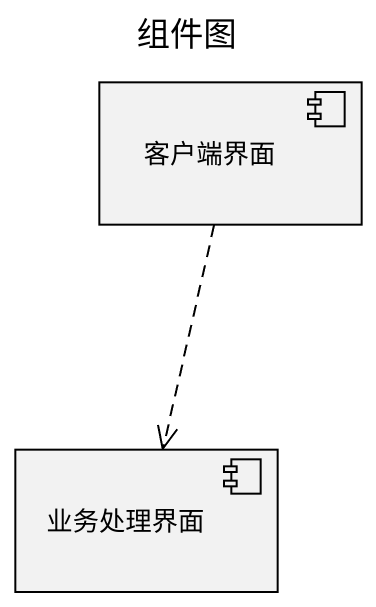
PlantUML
@startuml
title 组件图
component 客户端界面
component 业务处理界面
客户端界面 ..> 业务处理界面
@enduml
